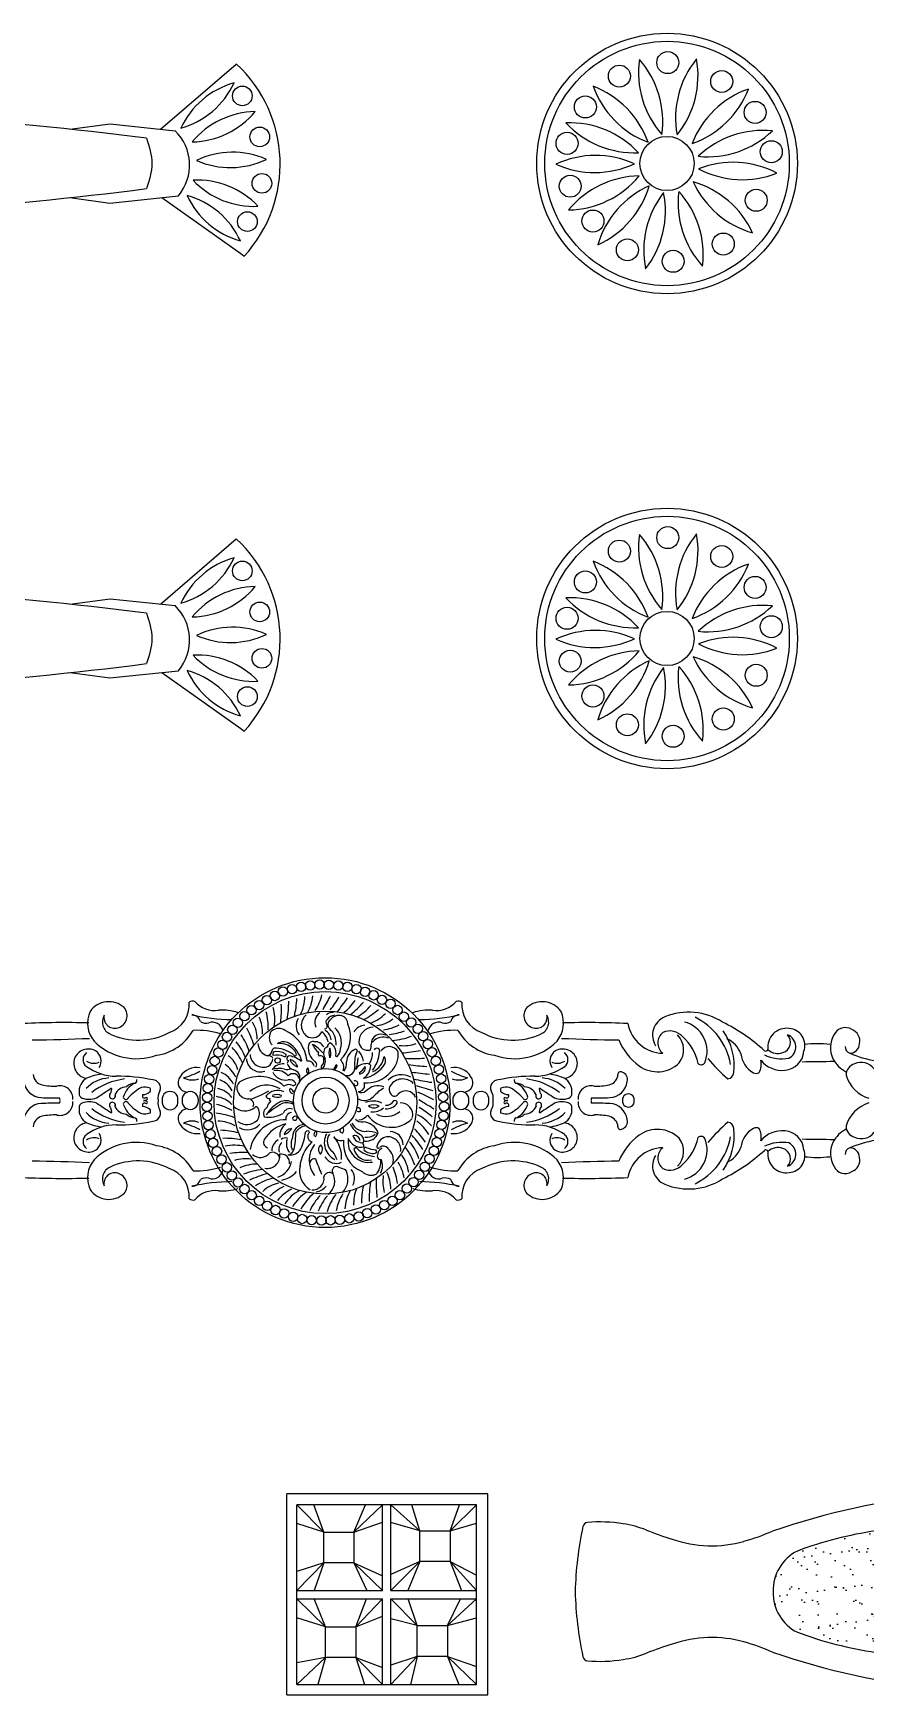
# Model space of a CAD drawing. Header units: millimetres. Extents: x -159347 to -158123, y -76894 to -75818.
# Drawn here: x -159194.5 to -159082.4, y -76316.6 to -76092.8 of the extents above; entities that cross this region are included whole.
import ezdxf

# ---------------------------------------------------------------- set-up
doc = ezdxf.new("R2010")
doc.units = ezdxf.units.MM
doc.header["$LTSCALE"] = 2
doc.header["$MEASUREMENT"] = 0
doc.layers.get('0').update_dxf_attribs({"linetype": 'CONTINUOUS'})

# ---------------------------------------------------------------- blocks, each defined once
blk = doc.blocks.new('LH-46')
for p, q in [((-4.92, 61.87), (-13.68, 72.07)), ((4.26, 62.08), (11.78, 72.7)), ((11.78, 72.7), (12.16, 73.11)), ((-5.63, 55.12), (-4.72, 63.85)), ((5, 55.09), (4.03, 64.3)), ((-4.91, 49.73), (-5.63, 55.12)), ((4.28, 49.73), (5, 55.09))]:
    blk.add_line(p, q)
for centre in [(-3.88, 75.22), (2.36, 75.51), (-9.39, 72.88), (7.5, 73.56)]:
    blk.add_circle(centre, 1.32)
for centre, radius, start, end in [((-0.24, 59.67), 18.29, 47.3026, 137.3026), ((9.4, 71.58), 11.22, 156.1663, 205.599), ((-10.98, 71.27), 11.22, 336.1609, 25.6044), ((-14.43, 65.96), 11.22, 1.0105, 50.454), ((3.93, 74.81), 11.22, 181.0159, 230.4486), ((13.14, 66.83), 11.22, 133.4051, 182.8379), ((-5.77, 74.42), 11.22, 313.3998, 2.8432), ((-15.86, 61.59), 11.22, 15.6497, 65.0824), ((-0.33, 74.79), 11.22, 195.6443, 245.0878), ((-0.72, 75.64), 11.22, 294.9122, 344.3557), ((14.8, 62.44), 11.22, 114.9176, 164.3503), ((-0.1, 59.32), 6.47, 50.3226, 135.5787), ((457.07, 0.63), 464.58, 172.658, 187.342), ((-457.7, 0.63), 464.58, 352.658, 7.342)]:
    blk.add_arc(centre, radius, start, end)
blk.add_spline([(-3.7, 60), (-0.31, 60.74), (3.07, 60)], degree=3)
blk = doc.blocks.new('LH-43')
for centre, radius in [((0.07, 0.09), 17.5), ((0.07, 0.09), 16.42), ((-2.98, 13.1), 1.48), ((2.78, 13.51), 1.48), ((-7.66, 10.05), 1.48), ((7.67, 11.06), 1.48), ((-11.53, 5.41), 1.48), ((11.81, 6.49), 1.48), ((0.07, 0.09), 3.64), ((-13.07, -0.73), 1.48), ((13.63, -0.01), 1.48), ((-10.75, -7.46), 1.48), ((11.09, -7.26), 1.48), ((-4.87, -11.88), 1.48), ((6.94, -11.74), 1.48), ((1.65, -13.91), 1.48)]:
    blk.add_circle(centre, radius)
for centre, start, end in [((11.44, 9.82), 155.6683, 205.1011), ((-11.43, 9.67), 335.663, 25.1064), ((14.1, 4.44), 132.8981, 182.3416), ((-7.05, 13.15), 312.9035, 2.3362), ((-14.18, 3.61), 1.0105, 50.454), ((6.42, 13.54), 181.0159, 230.4486), ((-14.4, -2.69), 24.2166, 73.66), ((0.62, 14.56), 204.2219, 253.6547), ((-1.32, 14.5), 289.6974, 339.1302), ((14.69, -1.84), 109.6921, 159.1355), ((-11.59, -9.37), 52.0548, 101.4982), ((-6.36, 12.9), 232.0601, 281.4929), ((12.27, -8.67), 81.8539, 131.2973), ((5.74, 13.26), 261.8592, 311.292), ((-5.23, -13.98), 82.9389, 132.3823), ((-12.17, 7.82), 262.9442, 312.377), ((6.19, -13.64), 50.9698, 100.4132), ((11.84, 8.52), 230.9751, 280.4079), ((2.84, -14.87), 114.5874, 164.0309), ((-14.51, 0.05), 294.5928, 344.0255), ((10.48, -10.05), 152.0762, 201.5089), ((-12.36, -8.77), 332.0708, 21.5143), ((13.56, -5.37), 174.217, 223.6604), ((-8.07, -12.8), 354.2223, 43.6551), ((14.63, 0.9), 199.3266, 248.7593), ((-1.81, -15), 19.3212, 68.7647)]:
    blk.add_arc(centre, 12.59, start, end)
blk = doc.blocks.new('ls123456')
at = {"color": 0, "lineweight": -3}
for centre, radius in [((325239.3, 85309.81), 16.83), ((325232.52, 85324.18), 0.632), ((325233.62, 85324.77), 0.632), ((325234.86, 85325.11), 0.632), ((325236.07, 85325.42), 0.632), ((325237.29, 85325.61), 0.632), ((325238.55, 85325.72), 0.632), ((325239.78, 85325.69), 0.632), ((325241.08, 85325.59), 0.632), ((325242.31, 85325.41), 0.632), ((325243.51, 85325.1), 0.632), ((325244.68, 85324.73), 0.632), ((325245.83, 85324.27), 0.632), ((325239.3, 85309.81), 14.96), ((325229.37, 85322.25), 0.632), ((325230.42, 85322.95), 0.632), ((325231.46, 85323.61), 0.632), ((325246.96, 85323.65), 0.632), ((325248.11, 85323.14), 0.632), ((325249.06, 85322.29), 0.632), ((325227.55, 85320.58), 0.632), ((325239.3, 85309.81), 12.33), ((325228.43, 85321.45), 0.632), ((325249.91, 85321.39), 0.632), ((325250.9, 85320.62), 0.632), ((325251.77, 85319.76), 0.632), ((325225.47, 85317.6), 0.632), ((325226.09, 85318.67), 0.632), ((325226.81, 85319.63), 0.632), ((325252.49, 85318.75), 0.632), ((325253.12, 85317.69), 0.632), ((325224.43, 85315.42), 0.632), ((325224.94, 85316.56), 0.632), ((325232.91, 85315.49), 0.359), ((325253.69, 85316.59), 0.632), ((325254.19, 85315.44), 0.632), ((325223.7, 85312.98), 0.632), ((325224.08, 85314.2), 0.632), ((325239.36, 85310.09), 4.31), ((325254.62, 85314.29), 0.632), ((325254.91, 85313.04), 0.632), ((325223.5, 85311.75), 0.632), ((325239.36, 85310.09), 3.17), ((325239.36, 85310.09), 1.7), ((325255.16, 85311.82), 0.632), ((325223.37, 85309.26), 0.632), ((325223.42, 85310.51), 0.632), ((325255.2, 85310.57), 0.632), ((325255.31, 85309.29), 0.632), ((325223.47, 85308.01), 0.632), ((325223.59, 85306.79), 0.632), ((325254.99, 85306.8), 0.632), ((325255.25, 85308.05), 0.632), ((325223.88, 85305.54), 0.632), ((325224.22, 85304.38), 0.632), ((325254.33, 85304.5), 0.632), ((325254.72, 85305.63), 0.632), ((325224.74, 85303.25), 0.632), ((325225.35, 85302.15), 0.632), ((325253.34, 85302.24), 0.632), ((325253.94, 85303.33), 0.632), ((325226.07, 85301.09), 0.632), ((325226.74, 85300), 0.632), ((325251.98, 85300.08), 0.632), ((325252.71, 85301.17), 0.632), ((325227.57, 85299.06), 0.632), ((325228.46, 85298.17), 0.632), ((325229.41, 85297.33), 0.632), ((325249.38, 85297.33), 0.632), ((325250.31, 85298.23), 0.632), ((325251.21, 85299.11), 0.632), ((325230.43, 85296.58), 0.632), ((325231.5, 85295.9), 0.632), ((325232.64, 85295.34), 0.632), ((325246.14, 85295.42), 0.632), ((325247.27, 85295.99), 0.632), ((325248.37, 85296.57), 0.632), ((325233.77, 85294.88), 0.632), ((325234.99, 85294.43), 0.632), ((325236.21, 85294.13), 0.632), ((325237.49, 85293.96), 0.632), ((325238.8, 85293.91), 0.632), ((325240.04, 85293.95), 0.632), ((325241.28, 85294.02), 0.632), ((325242.56, 85294.22), 0.632), ((325243.82, 85294.48), 0.632), ((325244.97, 85294.91), 0.632)]:
    blk.add_circle(centre, radius, dxfattribs=at)
for centre, radius, start, end in [((325210.18, 85320.32), 3.09, 48.0329, 145.1606), ((325210.95, 85321.52), 1.69, 284.3987, 40.0532), ((325217.07, 85322.98), 3.93, 288.2514, 5.4221), ((325221.48, 85322.56), 0.935, 72.6031, 121.9421), ((325224.48, 85325.83), 3.61, 221.2358, 277.4083), ((325227.38, 85321.01), 5.16, 349.4132, 18.1014), ((325220.53, 85322.22), 12.89, 352.7788, 3.755), ((325218.01, 85323.65), 16.4, 350.837, 359.3759), ((325222.51, 85324.38), 12.99, 346.885, 357.5484), ((325230.47, 85324.29), 6.11, 334.876, 358.1353), ((325232.4, 85324.57), 5.24, 329.5838, 355.7724), ((325232.75, 85325.73), 6.28, 326.149, 347.2537), ((325197.57, 85346.33), 47.88, 329.9601, 332.4427), ((325233.35, 85328.06), 8.77, 319.1732, 333.0201), ((325299.7, 85281.14), 71.6, 143.3081, 145.17), ((325235.1, 85329.54), 10.18, 311.206, 324.2136), ((325236.53, 85329.8), 10.21, 307.1746, 320.8842), ((325240.49, 85327.02), 6.45, 298.8971, 320.072), ((325254.23, 85325.83), 3.61, 262.5917, 318.7642), ((325257.23, 85322.56), 0.935, 58.0579, 107.3969), ((325261.64, 85322.98), 3.93, 174.5779, 251.7486), ((325267.76, 85321.52), 1.69, 139.9468, 255.6013), ((325268.53, 85320.32), 3.09, 34.8394, 131.9671), ((325204.22, 85193.15), 127.44, 88.5414, 92.4978), ((325211.18, 85320.53), 3.86, 156.3255, 219.1185), ((325211.05, 85320.67), 1.75, 148.2154, 246.4346), ((325210.96, 85321.27), 1.44, 166.9169, 286.5992), ((325227.27, 85348.95), 27.95, 257.7557, 268.8788), ((325221.38, 85320.48), 1.15, 12.9961, 91.6605), ((325223.27, 85321.96), 1.44, 237.8644, 285.1508), ((325224.1, 85319.15), 1.49, 14.5249, 107.929), ((325225.47, 85315.51), 6.76, 71.5593, 94.4698), ((325225.78, 85318.4), 4.37, 359.7436, 30.7268), ((325226.06, 85319.29), 4.81, 356.9122, 24.7562), ((325224.83, 85320.06), 6.82, 356.2137, 17.0622), ((325237.32, 85320.13), 1.93, 148.7235, 217.5722), ((325237.88, 85320.23), 1.79, 128.8832, 242.1359), ((325239.48, 85320.6), 1.58, 125.2745, 203.2853), ((325239.2, 85320.14), 0.393, 273.3231, 37.8316), ((325239.83, 85320.65), 0.425, 127.1777, 219.6476), ((325240.35, 85320.63), 1.34, 86.2703, 130.4047), ((325240.67, 85320.27), 1.31, 93.4688, 146.553), ((325240.47, 85320.34), 0.793, 126.8919, 226.3037), ((325241.2, 85320.03), 1.53, 76.9029, 142.0416), ((325238.42, 85318.7), 4.3, 313.0913, 22.9582), ((325241.19, 85320.4), 1.18, 358.981, 72.4764), ((325239.12, 85330.79), 11.19, 298.8522, 311.2039), ((325243.29, 85325.97), 5.86, 291.3811, 315.19), ((325245.88, 85324.23), 4.04, 275.6489, 308.773), ((325253.24, 85315.51), 6.76, 85.5302, 108.4407), ((325251.44, 85348.95), 27.95, 271.1212, 282.2443), ((325254.61, 85319.15), 1.49, 72.071, 165.4751), ((325255.45, 85321.96), 1.44, 254.8492, 302.1356), ((325257.33, 85320.48), 1.15, 88.3395, 167.0039), ((325267.75, 85321.27), 1.44, 253.4008, 13.0831), ((325267.66, 85320.67), 1.75, 293.5654, 31.7846), ((325267.53, 85320.53), 3.86, 320.8815, 23.6745), ((325274.49, 85193.15), 127.44, 87.5022, 91.4586), ((325284.89, 85321.39), 4.93, 190.7535, 268.5275), ((325286.01, 85318.91), 2.63, 111.9734, 212.8221), ((325288.26, 85313.72), 8.29, 56.6101, 112.9447), ((325286.68, 85316.75), 4.05, 337.2792, 75.6828), ((325285.29, 85313.47), 8.72, 9.9048, 64.056), ((325282.99, 85300.2), 22.68, 47.0586, 64.3227), ((325196.24, 85582.49), 264.26, 270.7872, 272.4564), ((325213.91, 85323.85), 8.12, 225.2154, 289.3006), ((325214.13, 85327.34), 9.11, 245.4702, 297.27), ((325215.68, 85322.84), 6.71, 277.7547, 330.5707), ((325222, 85308.82), 10.74, 72.4886, 92.5175), ((325218.66, 85313.07), 11.05, 19.3781, 32.1547), ((325217.62, 85313.73), 12.7, 17.653, 28.841), ((325233.2, 85318.56), 1.43, 138.7107, 222.9745), ((325233.05, 85318.27), 1.54, 55.2957, 126.8921), ((325231.97, 85315.02), 4.91, 4.2574, 66.5466), ((325237.57, 85320.02), 1.47, 249.3001, 332.8448), ((325237.55, 85317.62), 2.18, 10.1615, 52.4183), ((325238.38, 85318.09), 1.74, 6.6921, 58.2219), ((325238, 85317.76), 2.78, 355.3174, 46.2934), ((325238.69, 85317.84), 2.81, 343.1323, 47.2249), ((325244.88, 85318.24), 2.03, 96.5865, 147.174), ((325245.83, 85317.97), 1.99, 91.1343, 180.1276), ((325246.83, 85317.71), 1.33, 61.5165, 182.1531), ((325247.1, 85316.9), 1.75, 64.4132, 143.411), ((325245.99, 85326.65), 7.15, 279.4375, 297.2592), ((325247.07, 85327.19), 8.24, 275.9099, 290.8943), ((325246.91, 85330.28), 12.2, 276.8827, 289.1715), ((325256.71, 85308.82), 10.74, 87.4825, 107.5114), ((325263.03, 85322.84), 6.71, 209.4293, 262.2453), ((325264.58, 85327.34), 9.11, 242.73, 294.5298), ((325264.81, 85323.85), 8.12, 250.6994, 314.7846), ((325282.47, 85582.49), 264.26, 267.5436, 269.2128), ((325286.77, 85321.67), 8.63, 203.2729, 233.0717), ((325285.89, 85317.85), 1.79, 127.8261, 230.7761), ((325285.73, 85317.25), 2.22, 39.4835, 114.9535), ((325284.72, 85316.93), 2.86, 322.0034, 44.2698), ((325283.12, 85313.73), 6.56, 11.9453, 48.7556), ((325286.35, 85314.79), 8.03, 353.3937, 35.6284), ((325291.97, 85315.22), 3.5, 19.5864, 65.9208), ((325301.43, 85317.3), 2.53, 81.9969, 187.6824), ((325300.48, 85317.94), 1.47, 288.5879, 43.1638), ((325300.96, 85317.33), 1.72, 296.5363, 69.9388), ((325301.58, 85317.5), 2.32, 340.4792, 84.8969), ((325310.85, 85317.2), 3.5, 149.608, 204.7717), ((325309.33, 85318.25), 1.67, 58.2851, 154.5349), ((325309.66, 85318.13), 1.63, 346.9216, 70.159), ((325207.44, 85315), 2.03, 61.9326, 157.4288), ((325207.88, 85315.61), 1.17, 127.1091, 231.9029), ((325207.55, 85315.43), 1.6, 326.6956, 58.2935), ((325224.1, 85313.26), 3.6, 15.684, 52.9559), ((325221.11, 85311.86), 7.82, 25.07, 43.2684), ((325222.15, 85313.59), 6.81, 19.6723, 40.5523), ((325231.01, 85316.4), 1.82, 182.7977, 291.3046), ((325232.02, 85317.82), 1.76, 181.0754, 253.2006), ((325231.42, 85316.84), 0.715, 277.5591, 352.901), ((325231.64, 85315.33), 0.812, 39.0986, 99.0838), ((325232.6, 85316.68), 0.481, 73.4446, 170.5234), ((325232.54, 85316.37), 0.306, 110.2547, 219.3499), ((325232.81, 85313.94), 2.29, 64.0848, 102.9594), ((325232.8, 85314.5), 2.19, 58.579, 99.8217), ((325232.47, 85312.97), 4.18, 50.0749, 86.2966), ((325233.74, 85316.58), 1.43, 61.9108, 125.5003), ((325233.23, 85315.31), 2.46, 27.5837, 97.554), ((325233.87, 85316.19), 0.194, 254.1743, 66.3518), ((325234.55, 85315.68), 0.419, 91.0344, 180.7976), ((325231.76, 85314.07), 4.61, 17.4019, 54.9333), ((325233.87, 85312.69), 3.48, 50.1898, 78.7619), ((325235.27, 85316.32), 0.189, 228.6569, 42.7862), ((325239.31, 85317.17), 2.28, 171.5455, 233.8478), ((325237.65, 85317.45), 0.595, 67.4922, 175.1278), ((325241.92, 85320.25), 5.07, 210.256, 225.9777), ((325233.69, 85311.73), 7.14, 42.0541, 56.145), ((325237.99, 85316.77), 1.24, 25.6592, 95.1617), ((325238.79, 85316.43), 0.437, 155.4342, 231.9692), ((325238.69, 85315.66), 0.456, 345.5345, 111.2423), ((325240.69, 85316.45), 1.59, 157.7889, 208.3988), ((325239.79, 85316.59), 0.733, 103.6674, 141.2429), ((325240.17, 85317.34), 0.561, 108.5572, 183.8232), ((325241.86, 85316.49), 2.05, 161.0243, 197.7307), ((325238.51, 85316.46), 1.57, 338.79, 26.2851), ((325238.99, 85316.37), 1.81, 13.598, 56.2486), ((325238.58, 85316.46), 2.19, 349.4542, 8.8355), ((325240.83, 85316.1), 0.101, 203.8488, 316.9271), ((325239.56, 85317.28), 1.84, 316.9842, 351.9187), ((325243.94, 85315.32), 1.75, 110.7312, 179.9877), ((325247.44, 85315.1), 4.18, 156.1258, 185.6011), ((325243.44, 85316.82), 0.184, 350.0329, 130.9933), ((325242.1, 85315.1), 2.38, 6.8461, 43.4621), ((325245.04, 85318.06), 1.2, 184.6018, 284.9231), ((325242.33, 85316.69), 3.37, 331.1345, 357.6108), ((325244.43, 85317.47), 1.09, 327.8114, 10.1223), ((325241.55, 85317.18), 5.12, 324.1744, 354), ((325244.68, 85316.35), 2.58, 294.3021, 352.5611), ((325246.25, 85316.73), 0.405, 335.7329, 150.0035), ((325247.94, 85315.99), 1.37, 30.2061, 144.8188), ((325246.57, 85315.44), 0.889, 335.6852, 40.8575), ((325245.94, 85316.28), 3.21, 311.9831, 7.0544), ((325249.93, 85322.12), 4.64, 262.1069, 290.7401), ((325247.05, 85346.56), 30.16, 274.9419, 279.7432), ((325271.16, 85315.43), 1.6, 121.7065, 213.3044), ((325271.27, 85315), 2.03, 22.5712, 118.0674), ((325270.83, 85315.61), 1.17, 308.0971, 52.8909), ((325298.64, 85316.79), 3.39, 186.7335, 240.3909), ((325298.62, 85317.09), 0.33, 238.1897, 338.1439), ((325300.81, 85321.26), 5.54, 244.7429, 279.6113), ((325300.28, 85318.46), 2.03, 227.7594, 289.1912), ((325300.99, 85316.97), 2.79, 274.775, 354.9339), ((325305.55, 85302.69), 15.06, 83.4768, 96.5232), ((325310.19, 85317.3), 0.864, 174.7722, 252.8684), ((325309.94, 85317.78), 1.31, 269.8384, 359.2063), ((325316.05, 85330.73), 15.51, 246.7996, 260.0951), ((325201.51, 85313.7), 1.53, 183.0743, 256.9373), ((325207.49, 85315.11), 2.04, 160.8097, 258.2722), ((325208.15, 85316.89), 1.78, 235.9237, 294.5557), ((325211.2, 85320.2), 6.83, 233.7364, 269.6813), ((325210.41, 85305.57), 8.18, 98.4131, 113.0188), ((325222.08, 85311.81), 2.74, 81.3588, 146.8989), ((325218.64, 85320.39), 7.38, 282.3844, 301.0493), ((325223.81, 85310.6), 3.6, 28.3508, 65.2739), ((325222.97, 85311.1), 4.81, 26.6935, 53.1313), ((325230.6, 85315.85), 1.9, 184.5771, 287.7277), ((325230.87, 85315.87), 1.4, 304.4289, 354.161), ((325233.67, 85313.2), 1.84, 85.8221, 143.9697), ((325233.04, 85311.37), 3.04, 75.2673, 106.353), ((325234, 85314.8), 1.96, 206.7374, 278.8786), ((325232.82, 85312.27), 1.88, 37.2201, 102.4669), ((325234.14, 85315.3), 1.04, 251.8296, 301.7666), ((325234.45, 85315.78), 0.333, 197.4464, 262.7383), ((325234.8, 85314.96), 0.625, 128.3739, 166.5755), ((325235.46, 85315.5), 1.34, 197.1857, 251.3746), ((325234.99, 85312.8), 0.911, 6.678, 138.2389), ((325234.25, 85314.24), 1.41, 15.9949, 76.1761), ((325236.1, 85316.16), 1.61, 199.8836, 252.2875), ((325234.77, 85313.11), 1.15, 338.8374, 76.4463), ((325237.37, 85314.1), 0.58, 134.6407, 227.7008), ((325237.04, 85314.61), 0.793, 8.8213, 101.8658), ((325236.41, 85314.08), 0.699, 324.1177, 38.2238), ((325237.61, 85314.91), 0.56, 327.6607, 49.3281), ((325239.14, 85314.51), 0.396, 146.3572, 202.1861), ((325238.19, 85315.44), 0.942, 311.1214, 6.1842), ((325237.82, 85315.38), 1.51, 318.5903, 12.1541), ((325240.15, 85314.86), 0.578, 305.2329, 356.1758), ((325240.03, 85314.99), 0.917, 304.6553, 348.8849), ((325240.82, 85314.78), 0.108, 17.9199, 158.3871), ((325240.53, 85314.59), 1.28, 338.6091, 49.8217), ((325240.15, 85315.22), 2.05, 325.1182, 2.7687), ((325242.26, 85314.49), 1.04, 257.0274, 11.0796), ((325239.28, 85315.97), 4.47, 337.988, 358.1969), ((325244.65, 85313.67), 1.37, 83.687, 153.2035), ((325243.14, 85315.28), 1.63, 297.1791, 337.5628), ((325243.93, 85314.49), 0.794, 266.7136, 15.141), ((325243.79, 85317.24), 4.19, 279.52, 328.87), ((325243.29, 85314.89), 2.15, 303.7205, 358.1362), ((325244.95, 85316.62), 4.15, 264.0626, 319.0642), ((325244.96, 85314.45), 0.611, 37.8059, 105.4863), ((325251.31, 85334.65), 18.9, 266.2917, 274.1706), ((325254.3, 85339.7), 25.05, 261.321, 267.0569), ((325258.58, 85366.56), 53.18, 261.7246, 264.3662), ((325256.63, 85311.81), 2.74, 33.1011, 98.6412), ((325260.07, 85320.39), 7.38, 238.9507, 257.6156), ((325267.52, 85320.2), 6.83, 270.3187, 306.2636), ((325268.3, 85305.57), 8.18, 66.9812, 81.5869), ((325270.56, 85316.89), 1.78, 245.4443, 304.0763), ((325271.22, 85315.11), 2.04, 281.7278, 19.1903), ((325277.2, 85313.7), 1.53, 283.0627, 356.9257), ((325279.08, 85313.62), 0.361, 57.1723, 182.6151), ((325278.97, 85312.92), 1.04, 344.7923, 72.9336), ((325284.04, 85318.18), 4.21, 234.2534, 314.2748), ((325289.93, 85315.48), 0.563, 225.3343, 328.5847), ((325310.04, 85331.84), 25.06, 219.9167, 228.7241), ((325293.42, 85313.92), 0.909, 275.7604, 356.8841), ((325297.34, 85314.54), 0.79, 241.6294, 302.382), ((325295.47, 85314.99), 2.55, 333.9751, 11.835), ((325300.83, 85317.87), 3.71, 219.4512, 276.0697), ((325295.49, 86033.75), 718.47, 270.63983, 270.98694), ((325311.46, 85317.71), 4.27, 207.5497, 242.6544), ((325310.95, 85313.57), 1.5, 104.2858, 182.1917), ((325311.51, 85313.1), 2.13, 36.4594, 115.7797), ((325201.17, 85312.94), 2.45, 186.8713, 267.4163), ((325202.94, 85320.82), 8.79, 258.3508, 271.5989), ((325203.61, 85310.36), 1.73, 355.0284, 104.2019), ((325208.2, 85311.32), 2.03, 118.9932, 186.7274), ((325210.49, 85308.45), 4.69, 93.5354, 136.1434), ((325213.42, 85304.03), 9.04, 97.1679, 127.8943), ((324879.64, 85807.54), 596.04, 303.48851, 303.70814), ((325209.23, 85311.76), 1.37, 321.113, 354.0263), ((325210.49, 85311.62), 0.111, 356.4017, 126.4552), ((325212.65, 85310.11), 1.82, 92.6696, 155.1061), ((325211.53, 85292.39), 20.98, 77.4157, 91.0109), ((325214.98, 85309.77), 2.96, 116.7516, 164.4082), ((325213.64, 85310.94), 1.47, 86.0872, 137.4845), ((325217.62, 85306.13), 6.48, 118.0766, 138.0167), ((325213.5, 85312.8), 0.463, 302.5613, 16.721), ((325215.03, 85309.85), 2.05, 69.8602, 102.8403), ((325215.32, 85311.54), 0.474, 331.2392, 28.7612), ((325216.08, 85311.8), 1.06, 337.9924, 88.8609), ((325218.53, 85310.43), 1.76, 146.392, 191.1817), ((325220.81, 85312.51), 1.3, 142.4795, 265.6509), ((325221.4, 85315.23), 2.37, 239.9762, 292.3452), ((325224.15, 85308.55), 3.24, 37.4286, 77.5701), ((325224.33, 85310.34), 2.65, 23.367, 72.2631), ((325228.42, 85311.79), 1.01, 103.6703, 190.4909), ((325229.02, 85311.92), 1.62, 190.8921, 270.1146), ((325230.42, 85308.4), 4.93, 47.3162, 118.3234), ((325231.44, 85308.79), 3.38, 57.727, 132.1548), ((325224.78, 85322.96), 13.48, 289.3443, 301.0191), ((325232.93, 85309.38), 2.07, 66.3048, 140.4315), ((325234.45, 85311.04), 1.2, 65.4751, 125.114), ((325234.55, 85312), 0.894, 27.601, 105.9058), ((325235.08, 85311.6), 0.599, 172.0773, 254.8294), ((325233.91, 85310.51), 1.4, 31.0364, 59.7584), ((325235.05, 85312.44), 0.317, 252.3941, 346.4453), ((325243.44, 85312.4), 0.292, 179.4713, 328.6619), ((325243.34, 85312.37), 0.374, 340.8539, 116.7187), ((325243.8, 85312.12), 0.825, 265.6833, 26.5247), ((325244.23, 85312), 0.826, 237.9071, 311.5995), ((325246.44, 85309.75), 2.32, 70.2303, 135.5653), ((325250.17, 85306.71), 5.86, 120.7316, 137.8955), ((325249.59, 85310.91), 2.65, 61.8173, 133.0133), ((325248.89, 85311.57), 0.97, 145.9411, 247.8972), ((325249.74, 85311.01), 1.99, 44.3193, 146.1477), ((325250.15, 85309.94), 1.45, 22.2908, 135.0474), ((325256.31, 85333.04), 20.66, 255.6821, 262.7063), ((325242.45, 85276.92), 36.29, 71.7252, 75.7006), ((325257.31, 85315.23), 2.37, 247.6548, 300.0238), ((325257.9, 85312.51), 1.3, 274.3491, 37.5205), ((325262.63, 85311.8), 1.06, 91.1391, 202.0076), ((325260.18, 85310.43), 1.76, 348.8183, 33.608), ((325267.18, 85292.39), 20.98, 88.9891, 102.5843), ((325263.39, 85311.54), 0.474, 151.2388, 208.7608), ((325263.68, 85309.85), 2.05, 77.1597, 110.1398), ((325261.09, 85306.13), 6.48, 41.9833, 61.9234), ((325265.22, 85312.8), 0.463, 163.279, 237.4387), ((325265.07, 85310.94), 1.47, 42.5155, 93.9128), ((325263.74, 85309.77), 2.96, 15.5918, 63.2484), ((325266.06, 85310.11), 1.82, 24.8939, 87.3304), ((325265.29, 85304.03), 9.04, 52.1057, 82.8321), ((325268.23, 85311.62), 0.111, 53.5448, 183.5983), ((325269.48, 85311.76), 1.37, 185.9737, 218.887), ((325599.07, 85807.54), 596.04, 236.29186, 236.51149), ((325268.23, 85308.45), 4.69, 43.8566, 86.4646), ((325270.51, 85311.32), 2.03, 353.2726, 61.0068), ((325275.1, 85310.36), 1.73, 75.7981, 184.9716), ((325275.77, 85320.82), 8.79, 268.4011, 281.6492), ((325277.54, 85312.94), 2.45, 272.5837, 353.1287), ((325313.88, 85314.81), 4.61, 196.2908, 252.9615), ((325201.17, 85307.24), 2.45, 92.5837, 173.1287), ((325203.63, 85408.86), 98.41, 268.5034, 269.9382), ((325203.63, 85211.32), 98.41, 90.0618, 91.4966), ((325203.61, 85309.82), 1.73, 255.7981, 4.9716), ((325203.21, 85310.2), 0.405, 350.3742, 39.5803), ((325203.21, 85309.98), 0.405, 320.4197, 9.6258), ((325206.85, 85311.03), 0.668, 175.861, 245.9982), ((325206.85, 85309.15), 0.668, 114.0018, 184.139), ((325207.52, 85313.02), 2.76, 250.1239, 291.2568), ((325207.52, 85307.16), 2.76, 68.7432, 109.8761), ((324879.64, 84812.64), 596.04, 56.29186, 56.51149), ((325210.66, 85310.72), 0.397, 153.3386, 307.8766), ((325210.66, 85309.47), 0.397, 52.1234, 206.6614), ((325209.23, 85308.43), 1.37, 5.9737, 38.887), ((325210.75, 85310.68), 0.315, 298.7772, 39.0219), ((325210.75, 85309.5), 0.315, 320.9781, 61.2228), ((325212.65, 85310.07), 1.82, 204.8939, 267.3304), ((325212.48, 85310.6), 0.356, 185.9195, 337.9902), ((325212.48, 85309.59), 0.356, 22.0098, 174.0805), ((325214.98, 85310.42), 2.96, 195.5918, 243.2484), ((325217.62, 85314.05), 6.48, 221.9833, 241.9234), ((325214.99, 85310.74), 0.303, 150.6929, 301.0658), ((325214.99, 85309.45), 0.303, 58.9342, 209.3071), ((325214.61, 85312.56), 1.68, 274.0003, 312.1961), ((325214.61, 85307.62), 1.68, 47.8039, 85.9997), ((325214.9, 85310.7), 0.615, 262.9695, 312.8662), ((325214.9, 85310.7), 0.615, 262.9695, 312.8662), ((325214.9, 85309.48), 0.615, 47.1338, 97.0305), ((325214.9, 85309.48), 0.615, 47.1338, 97.0305), ((325215.22, 85310.35), 0.145, 316.889, 119.5234), ((325215.22, 85309.83), 0.145, 240.4766, 43.111), ((325218.53, 85309.75), 1.76, 168.8183, 213.608), ((325218.42, 85310.25), 1.08, 351.3758, 188.6242), ((325218.42, 85309.93), 1.08, 171.3758, 8.6242), ((325221.14, 85310.21), 1.1, 354.0914, 185.9086), ((325221.14, 85309.98), 1.1, 174.0914, 5.9086), ((325224.09, 85306.93), 3.74, 44.5872, 81.2196), ((325222.58, 85301.23), 8.6, 60.8886, 76.0138), ((325228.51, 85310.83), 2.14, 224.2605, 308.1329), ((325228.95, 85309.56), 0.743, 334.9354, 84.6862), ((325230.03, 85308.98), 0.26, 16.5856, 140.8669), ((325232.07, 85308.3), 1.07, 122.4523, 203.7449), ((325231.79, 85310.84), 0.481, 197.5373, 281.235), ((325238.13, 85300.82), 9.99, 117.6248, 132.7684), ((325235.2, 85305.99), 4.38, 118.6342, 149.3075), ((325232.29, 85309.16), 0.794, 114.8311, 176.8696), ((325232.08, 85310.19), 0.259, 136.6737, 249.332), ((325232.84, 85312.04), 1.51, 243.8577, 293.2164), ((325232.78, 85309.5), 1.41, 61.5209, 115.2084), ((325234, 85308.27), 1.8, 53.8312, 119.9658), ((325234.14, 85307.83), 1.95, 60.9817, 109.1241), ((325243.72, 85308.76), 0.368, 331.9077, 118.6332), ((325244.59, 85311.79), 1.69, 236.6104, 316.9845), ((325245.76, 85307.49), 2.54, 62.056, 114.2524), ((325245.83, 85307.58), 1.92, 67.0483, 111.043), ((325245.87, 85310.25), 1.14, 229.9575, 308.1337), ((325245.7, 85310.76), 2.2, 263.64, 312.1891), ((325247.59, 85310.69), 1.71, 263.6038, 325.6838), ((325247.53, 85310.57), 1.12, 264.8576, 333.5706), ((325248.57, 85311.36), 0.684, 266.2168, 324.7813), ((325248.68, 85309.78), 0.328, 350.7209, 117.5577), ((325249.51, 85308.17), 1.6, 347.3271, 93.4249), ((325245.53, 85295.8), 16.64, 59.6862, 67.9055), ((325230.61, 85272.74), 43.07, 57.2139, 60.3689), ((325247.03, 85300.41), 10.03, 48.1477, 60.5247), ((325257.57, 85310.21), 1.1, 354.0914, 185.9086), ((325257.57, 85309.98), 1.1, 174.0914, 5.9086), ((325260.29, 85310.25), 1.08, 351.3758, 188.6242), ((325260.29, 85309.93), 1.08, 171.3758, 8.6242), ((325260.18, 85309.75), 1.76, 326.392, 11.1817), ((325264.11, 85312.56), 1.68, 227.8039, 265.9997), ((325264.11, 85307.62), 1.68, 94.0003, 132.1961), ((325263.5, 85310.35), 0.145, 60.4766, 223.111), ((325263.5, 85309.83), 0.145, 136.889, 299.5234), ((325263.81, 85310.7), 0.615, 227.1338, 277.0305), ((325263.81, 85310.7), 0.615, 227.1338, 277.0305), ((325263.81, 85309.48), 0.615, 82.9695, 132.8662), ((325263.81, 85309.48), 0.615, 82.9695, 132.8662), ((325263.72, 85310.74), 0.303, 238.9342, 29.3071), ((325263.72, 85309.45), 0.303, 330.6929, 121.0658), ((325261.09, 85314.05), 6.48, 298.0766, 318.0167), ((325263.74, 85310.42), 2.96, 296.7516, 344.4082), ((325266.23, 85310.6), 0.356, 202.0098, 354.0805), ((325266.23, 85309.59), 0.356, 5.9195, 157.9902), ((325266.06, 85310.07), 1.82, 272.6696, 335.1061), ((325267.96, 85310.68), 0.315, 140.9781, 241.2228), ((325267.96, 85309.5), 0.315, 118.7772, 219.0219), ((325268.06, 85310.72), 0.397, 232.1234, 26.6614), ((325268.06, 85309.47), 0.397, 333.3386, 127.8766), ((325269.48, 85308.43), 1.37, 141.113, 174.0263), ((325599.07, 84812.64), 596.04, 123.48851, 123.70814), ((325271.2, 85313.02), 2.76, 248.7432, 289.8761), ((325271.2, 85307.16), 2.76, 70.1239, 111.2568), ((325271.86, 85311.03), 0.668, 294.0018, 4.139), ((325271.86, 85309.15), 0.668, 355.861, 65.9982), ((325275.1, 85309.82), 1.73, 175.0284, 284.2019), ((325275.5, 85310.2), 0.405, 140.4197, 189.6258), ((325275.5, 85309.98), 0.405, 170.3742, 219.5803), ((325275.08, 85408.86), 98.41, 270.0618, 271.4966), ((325275.08, 85211.32), 98.41, 88.5034, 89.9382), ((325277.54, 85307.24), 2.45, 6.8713, 87.4163), ((325280.14, 85310.19), 0.796, 353.1064, 186.8936), ((325280.14, 85310), 0.796, 173.1064, 6.8936), ((325313.88, 85305.37), 4.61, 107.0385, 163.7092), ((325201.51, 85306.48), 1.53, 103.0627, 176.9257), ((325202.94, 85299.36), 8.79, 88.4011, 101.6492), ((325207.49, 85305.07), 2.04, 101.7278, 199.1903), ((325208.2, 85308.86), 2.03, 173.2726, 241.0068), ((325210.49, 85311.73), 4.69, 223.8566, 266.4646), ((325210.41, 85314.62), 8.18, 246.9812, 261.5869), ((325213.42, 85316.15), 9.04, 232.1057, 262.8321), ((325210.49, 85308.56), 0.111, 233.5448, 3.5983), ((325211.53, 85327.79), 20.98, 268.9891, 282.5843), ((325213.64, 85309.24), 1.47, 222.5155, 273.9128), ((325213.5, 85307.39), 0.463, 343.279, 57.4387), ((325215.03, 85310.34), 2.05, 257.1597, 290.1398), ((325215.32, 85308.64), 0.474, 331.2388, 28.7608), ((325216.08, 85308.38), 1.06, 271.1391, 22.0076), ((325220.81, 85307.67), 1.3, 94.3491, 217.5205), ((325222.08, 85308.37), 2.74, 213.1011, 278.6412), ((325221.4, 85304.96), 2.37, 67.6548, 120.0238), ((325218.64, 85299.8), 7.38, 58.9507, 77.6156), ((325222.62, 85294.97), 13.58, 70.576, 81.6973), ((325224.77, 85302.28), 5.03, 60.9881, 88.942), ((325228.77, 85308.92), 2.05, 232.8107, 313.512), ((325228.85, 85308.38), 2.23, 239.7119, 318.2199), ((325234.01, 85302.63), 4.87, 88.8933, 169.9182), ((325228.99, 85308.32), 1.48, 323.2746, 29.6259), ((325231.68, 85311.66), 3.83, 261.1712, 300.4847), ((325235.11, 85302.38), 4.7, 103.3257, 148.4979), ((325235.26, 85305.28), 2.08, 126.3552, 182.9184), ((325234.57, 85308), 1, 68.8911, 159.4088), ((325234.84, 85307.63), 0.843, 94.2122, 189.5786), ((325235.33, 85307.52), 0.466, 67.9253, 163.2005), ((325235.21, 85307.76), 0.34, 198.3945, 20.2098), ((325245.1, 85307.91), 2.6, 202.0881, 246.507), ((325244.73, 85308), 2.06, 207.3023, 276.7177), ((325244.19, 85308.22), 1.02, 219.4455, 282.7701), ((325243.84, 85308.96), 0.369, 228.9588, 283.8131), ((325243.57, 85309.31), 1.86, 278.6453, 320.5009), ((325244.29, 85304.91), 2.32, 21.0016, 87.0099), ((325248.21, 85310.42), 3.94, 215.6713, 315.642), ((325247.49, 85310.91), 2.96, 244.3235, 309.5129), ((325248.21, 85302.68), 5.78, 29.423, 53.7017), ((325248.57, 85302.36), 6.64, 40.6655, 61.3398), ((325256.63, 85308.37), 2.74, 261.3588, 326.8989), ((325260.07, 85299.8), 7.38, 102.3844, 121.0493), ((325257.31, 85304.96), 2.37, 59.9762, 112.3452), ((325257.9, 85307.67), 1.3, 322.4795, 85.6509), ((325262.63, 85308.38), 1.06, 157.9924, 268.8609), ((325267.18, 85327.79), 20.98, 257.4157, 271.0109), ((325263.39, 85308.64), 0.474, 151.2392, 208.7612), ((325263.68, 85310.34), 2.05, 249.8602, 282.8403), ((325265.22, 85307.39), 0.463, 122.5613, 196.721), ((325265.07, 85309.24), 1.47, 266.0872, 317.4845), ((325265.29, 85316.15), 9.04, 277.1679, 307.8943), ((325268.23, 85308.56), 0.111, 176.4017, 306.4552), ((325268.23, 85311.73), 4.69, 273.5354, 316.1434), ((325268.3, 85314.62), 8.18, 278.4131, 293.0188), ((325270.51, 85308.86), 2.03, 298.9932, 6.7274), ((325271.22, 85305.07), 2.04, 340.8097, 78.2722), ((325275.77, 85299.36), 8.79, 78.3508, 91.5989), ((325277.2, 85306.48), 1.53, 3.0743, 76.9373), ((325278.97, 85307.26), 1.04, 287.0664, 15.2077), ((325310.04, 85288.34), 25.06, 131.2759, 140.0833), ((325293.42, 85306.27), 0.909, 3.1159, 84.2396), ((325207.88, 85304.57), 1.17, 128.0971, 232.8909), ((325211.2, 85299.99), 6.83, 90.3187, 126.2636), ((325208.15, 85303.3), 1.78, 65.4443, 124.0763), ((325207.55, 85304.76), 1.6, 301.7065, 33.3044), ((325224.83, 85294.88), 11.21, 75.369, 88.1186), ((325225.79, 85291.78), 13.22, 80.2398, 91.0648), ((325231.79, 85304.47), 0.777, 151.6553, 252.9289), ((325233.82, 85303.34), 1.69, 120.0325, 181.2127), ((325233.96, 85304.19), 0.865, 69.0763, 132.8687), ((325233.29, 85307.1), 1.68, 287.3258, 334.5732), ((325234.75, 85305.32), 0.967, 88.8235, 169.5375), ((325235.97, 85304.27), 1.89, 162.2394, 219.3452), ((325237.11, 85304.23), 2.39, 155.9716, 200.269), ((325236.56, 85305.23), 1.63, 91.4967, 180.7525), ((325220.8, 85306.4), 14.6, 348.2867, 358.1565), ((325237.2, 85304.41), 2.36, 102.9317, 140.0269), ((325229.53, 85306.64), 7.19, 334.7036, 353.5333), ((325236.94, 85305.73), 0.28, 13.9134, 157.9221), ((325237.7, 85305.24), 0.739, 132.0168, 255.4812), ((325238.26, 85305.51), 0.464, 120.8702, 205.7069), ((325237.71, 85305.66), 0.478, 300.2105, 42.7598), ((325241.73, 85304.43), 2.54, 152.6906, 243.4727), ((325241.27, 85304.61), 1.7, 145.1879, 236.2088), ((325241.42, 85305.89), 1.18, 215.4219, 288.3001), ((325237.42, 85302.45), 4.1, 355.763, 42.2064), ((325241.63, 85306.08), 0.341, 144.6717, 280.9319), ((325241.15, 85306.11), 0.652, 325.9453, 34.121), ((325245.79, 85304.25), 4.03, 172.628, 247.8545), ((325245.15, 85304.53), 2.77, 170.2752, 280.936), ((325244.08, 85305.57), 1.76, 198.7486, 284.8679), ((325243.26, 85304.66), 0.728, 3.7678, 108.2803), ((325244.37, 85305.8), 1.41, 198.471, 273.9899), ((325243.5, 85304.69), 1.01, 343.1073, 56.1705), ((325244.84, 85306.35), 1.73, 261.3935, 339.2427), ((325244.87, 85306.95), 1.8, 262.1971, 309.5736), ((325245.01, 85302.83), 3.12, 63.512, 92.8815), ((325247.82, 85303.64), 1.57, 97.1211, 170.092), ((325247.75, 85303.47), 1.73, 351.3134, 94.1805), ((325247.99, 85304.07), 1.84, 1.6936, 87.9431), ((325242.69, 85297.42), 11.51, 31.7905, 43.7932), ((325241.58, 85296.75), 13.64, 34.5577, 44.2867), ((325267.52, 85299.99), 6.83, 53.7364, 89.6813), ((325271.16, 85304.76), 1.6, 146.6956, 238.2935), ((325270.56, 85303.3), 1.78, 55.9237, 114.5557), ((325270.83, 85304.57), 1.17, 307.1091, 51.9029), ((325279.08, 85306.56), 0.361, 177.3849, 302.8277), ((325286.77, 85298.52), 8.63, 126.9283, 156.7271), ((325284.04, 85302), 4.21, 45.7252, 125.7466), ((325284.72, 85303.25), 2.86, 315.7302, 37.9966), ((325283.12, 85306.46), 6.56, 311.2444, 348.0547), ((325286.68, 85303.43), 4.05, 284.3172, 22.7208), ((325285.29, 85306.72), 8.72, 295.944, 350.0952), ((325289.93, 85304.7), 0.563, 31.4153, 134.6657), ((325286.35, 85305.39), 8.03, 324.3716, 6.6063), ((325298.64, 85303.39), 3.39, 119.6091, 173.2665), ((325297.34, 85305.64), 0.79, 57.618, 118.3706), ((325295.47, 85305.19), 2.55, 348.165, 26.0249), ((325300.83, 85302.31), 3.71, 83.9303, 140.5488), ((325300.99, 85303.22), 2.79, 5.0661, 85.225), ((325295.49, 84586.44), 718.47, 89.01306, 89.36017), ((325311.46, 85302.48), 4.27, 117.3456, 152.4503), ((325310.95, 85306.61), 1.5, 177.8083, 255.7142), ((325316.05, 85289.45), 15.51, 99.9049, 113.2004), ((325311.51, 85307.08), 2.13, 244.2203, 323.5406), ((325207.44, 85305.18), 2.03, 202.5712, 298.0674), ((325213.91, 85296.33), 8.12, 70.6994, 134.7846), ((325215.68, 85297.35), 6.71, 29.4293, 82.2453), ((325227.05, 85297.71), 6.36, 77.069, 101.0584), ((325228.54, 85286.49), 16.61, 88.5547, 97.1876), ((325230.57, 85304.05), 1.63, 229.7378, 322.0646), ((325231.52, 85302.61), 1.67, 257.655, 8.7636), ((325232.22, 85302.12), 0.994, 16.2131, 111.1829), ((325234.27, 85303.54), 1.21, 131.2672, 200.6394), ((325233.37, 85301.72), 1.16, 352.3946, 100.2422), ((325234.58, 85304.45), 1.7, 261.4451, 328.7582), ((325234.09, 85303.82), 1.08, 283.1165, 339.2103), ((325241.12, 85300.74), 5.23, 133.4876, 175.9843), ((325240.63, 85302.09), 3.46, 142.9446, 217.4771), ((325239.26, 85303.47), 0.853, 129.861, 227.9754), ((325238.08, 85303.53), 0.871, 311.1509, 43.1143), ((325240.81, 85303.36), 1.74, 208.5354, 294.3864), ((325237.91, 85301.2), 3.13, 16.6352, 39.5487), ((325243.41, 85303.5), 0.24, 31.7213, 170.8796), ((325245.1, 85304.03), 1.99, 194.2185, 282.54), ((325246.24, 85306.34), 3.78, 225.8316, 265.8804), ((325243.79, 85303.92), 0.744, 355.6546, 39.198), ((325244.78, 85303.53), 0.247, 79.7627, 212.2028), ((325245.68, 85304.66), 1.69, 228.7463, 281.5847), ((325246.45, 85307.57), 4.13, 246.7886, 265.6965), ((325246.02, 85303.24), 0.234, 269.0103, 59.6877), ((325246.45, 85303.86), 0.191, 164.0761, 345.8058), ((325247.54, 85302.6), 1.22, 116.3458, 189.6998), ((325247.11, 85303.08), 0.867, 40.0188, 122.4059), ((325246.45, 85302.07), 2.04, 344.2018, 49.9166), ((325245.02, 85299.53), 5.61, 8.987, 34.5386), ((325243.25, 85298.66), 8.56, 18.5968, 37.0915), ((325246.72, 85300.89), 5.36, 14.4788, 42.8682), ((325263.03, 85297.35), 6.71, 97.7547, 150.5707), ((325264.81, 85296.33), 8.12, 45.2154, 109.3006), ((325271.27, 85305.18), 2.03, 241.9326, 337.4288), ((325284.89, 85298.8), 4.93, 91.4725, 169.2465), ((325286.01, 85301.27), 2.63, 147.1779, 248.0266), ((325285.89, 85302.34), 1.79, 129.2239, 232.1739), ((325282.99, 85319.98), 22.68, 295.6773, 312.9414), ((325291.97, 85304.96), 3.5, 294.0792, 340.4136), ((325300.81, 85298.92), 5.54, 80.3887, 115.2571), ((325298.62, 85303.1), 0.33, 21.8561, 121.8103), ((325301.43, 85302.88), 2.53, 172.3176, 278.0031), ((325300.28, 85301.72), 2.03, 70.8088, 132.2406), ((325300.48, 85302.24), 1.47, 316.8362, 71.4121), ((325300.96, 85302.85), 1.72, 290.0612, 63.4637), ((325301.58, 85302.69), 2.32, 275.1031, 19.5208), ((325305.55, 85317.49), 15.06, 263.4768, 276.5232), ((325310.85, 85302.99), 3.5, 155.2283, 210.392), ((325310.19, 85302.89), 0.864, 107.1316, 185.2278), ((325309.94, 85302.4), 1.31, 0.7937, 90.1616), ((325309.66, 85302.05), 1.63, 289.841, 13.0784), ((325196.24, 85037.69), 264.26, 87.5436, 89.2128), ((325211.18, 85299.66), 3.86, 140.8815, 203.6745), ((325211.05, 85299.52), 1.75, 113.5654, 211.7846), ((325210.96, 85298.92), 1.44, 73.4008, 193.0831), ((325214.13, 85292.84), 9.11, 62.73, 114.5298), ((325210.95, 85298.66), 1.69, 319.9468, 75.6013), ((325217.07, 85297.2), 3.93, 354.5779, 71.7486), ((325222, 85311.37), 10.74, 267.4825, 287.5114), ((325224.1, 85301.03), 1.49, 252.071, 345.4751), ((325228.51, 85297.82), 4.43, 79.3715, 108.4232), ((325230.14, 85295.97), 5.56, 89.7905, 114.5256), ((325232.39, 85289.31), 11.6, 97.5078, 110.6159), ((325235.27, 85286.36), 14.38, 105.1255, 115.3547), ((325232.12, 85302.34), 2.7, 287.0487, 350.4431), ((325232.58, 85303.15), 3.9, 283.3281, 317.5325), ((325238.75, 85300.59), 2.9, 165.5118, 239.9921), ((325237.9, 85301.55), 0.695, 79.7089, 175.7233), ((325255.04, 85307.66), 17.86, 197.6728, 204.776), ((325239.87, 85299.66), 0.747, 47.2148, 170.4736), ((325238.36, 85299.26), 2.23, 307.4008, 28.5552), ((325240.83, 85300.61), 0.583, 53.771, 208.7214), ((325239.91, 85296.85), 4.42, 59.6387, 73.2944), ((325239.68, 85299.56), 2.7, 316.5833, 24.0964), ((325241.31, 85299.56), 1.94, 332.8263, 39.4483), ((325245.47, 85301.73), 1.7, 225.0773, 298.6066), ((325243.68, 85301.98), 3.13, 326.2369, 3.2303), ((325246.81, 85302.73), 0.579, 215.1093, 273.0236), ((325245.01, 85301.29), 2.02, 330.6169, 25.4189), ((325242.3, 85297.99), 5.86, 1.4374, 24.8904), ((325241.11, 85297.87), 8.02, 7.322, 23.8174), ((325244.42, 85298.8), 5.59, 8.8422, 32.4468), ((325254.61, 85301.03), 1.49, 194.5249, 287.929), ((325256.71, 85311.37), 10.74, 252.4886, 272.5175), ((325261.64, 85297.2), 3.93, 108.2514, 185.4221), ((325264.58, 85292.84), 9.11, 65.4702, 117.27), ((325267.76, 85298.66), 1.69, 104.3987, 220.0532), ((325267.75, 85298.92), 1.44, 346.9169, 106.5992), ((325267.66, 85299.52), 1.75, 328.2154, 66.4346), ((325267.53, 85299.66), 3.86, 336.3255, 39.1185), ((325282.47, 85037.69), 264.26, 90.7872, 92.4564), ((325285.73, 85302.94), 2.22, 245.0465, 320.5165), ((325309.33, 85301.93), 1.67, 205.4651, 301.7149), ((325204.22, 85427.04), 127.44, 267.5022, 271.4586), ((325210.18, 85299.87), 3.09, 214.8394, 311.9671), ((325221.38, 85299.7), 1.15, 268.3395, 347.0039), ((325227.27, 85271.23), 27.95, 91.1212, 102.2443), ((325224.48, 85294.35), 3.61, 82.5917, 138.7642), ((325223.27, 85298.22), 1.44, 74.8492, 122.1356), ((325225.47, 85304.67), 6.76, 265.5302, 288.4407), ((325234.07, 85292.42), 7.43, 103.5903, 124.016), ((325233.76, 85294.96), 4.05, 100.4726, 134.782), ((325237.79, 85290.54), 8.94, 117.0606, 131.686), ((325237.59, 85292.79), 6.07, 117.76, 140.8165), ((325237.96, 85293.64), 4.8, 115.6327, 148.6489), ((325237.66, 85299.57), 1.5, 263.511, 8.5464), ((325237.72, 85299.96), 2.22, 279.891, 320.8269), ((325248.04, 85295.03), 6.11, 151.3806, 175.6579), ((325248.47, 85296.16), 5.34, 157.1123, 182.0024), ((325253.2, 85296.51), 9, 166.4944, 181.5977), ((325259.21, 85296.88), 13.98, 170.8807, 181.6727), ((325273.78, 85299.61), 27.62, 180.0998, 185.37), ((325254.06, 85299.22), 6.98, 173.684, 192.6118), ((325253.24, 85304.67), 6.76, 251.5593, 274.4698), ((325251.44, 85271.23), 27.95, 77.7557, 88.8788), ((325254.23, 85294.35), 3.61, 41.2358, 97.4083), ((325255.45, 85298.22), 1.44, 57.8644, 105.1508), ((325257.33, 85299.7), 1.15, 192.9961, 271.6605), ((325268.53, 85299.87), 3.09, 228.0329, 325.1606), ((325274.49, 85427.04), 127.44, 268.5414, 272.4978), ((325288.26, 85306.46), 8.29, 247.0553, 303.3899), ((325221.48, 85297.62), 0.935, 238.0579, 287.3969), ((325239.78, 85293), 5.59, 122.1576, 150.2037), ((325243.15, 85291.48), 8.14, 131.5123, 150.7071), ((325244.01, 85292.24), 7.39, 136.8522, 156.0509), ((325245.5, 85292.31), 7.7, 139.963, 158.0693), ((325246.3, 85293.18), 7, 142.8218, 164.2592), ((325246.98, 85294.15), 6.27, 147.5521, 169.9167), ((325257.23, 85297.62), 0.935, 252.6031, 301.9421)]:
    blk.add_arc(centre, radius, start, end, dxfattribs=at)
blk = doc.blocks.new('SD')
at = {"lineweight": -3}
h = blk.add_hatch(dxfattribs=at)
h.set_pattern_fill('AR-SAND', color=0, scale=0.1, style=0)
h.set_pattern_definition([(37.5, (0, 0), (-0.16000313, 4.89413237), [0, -3.8608, 0, -4.318, 0, -4.1275]), (7.5, (0, 0), (4.49523283, 7.168251), [0, -2.0828, 0, -3.4798, 0, -1.3335]), (327.5, (-3.124, 0), (7.9099237, 0.01437185), [0, -1.27, 0, -4.572, 0, -5.969]), (317.5, (-3.124, 0), (7.63556452, 2.22929323), [0, -0.635, 0, -2.9972, 0, -3.429])])
h.paths.add_polyline_path([(130641.68, 5980.65, 0.035842), (130606.31, 5978.02, 0.054228), (130591.94, 5974.32, 0.292713), (130587.49, 5966.89, 0.292713), (130591.94, 5959.46, 0.054228), (130606.31, 5955.76, 0.035842), (130641.68, 5953.13, 0.027972), (130687.04, 5955.76, 0.054228), (130701.42, 5959.46, 0.292713), (130705.86, 5966.89, 0.292713), (130701.42, 5974.32, 0.054228), (130687.04, 5978.02, 0.027972)])
at = {"color": 0, "lineweight": -3}
for centre, radius, start, end in [((130661.79, 5848.95), 136.39, 71.0991, 84.2474), ((130736.51, 5958.91), 20.66, 98.9187, 111.1627), ((130737.66, 5951.93), 27.73, 85.4185, 99.0233), ((130739.77, 5978.66), 0.917, 8.87, 83.6398), ((130675.95, 5965.01), 66.19, 1.6251, 12.0262), ((130677.24, 5910.1), 68.62, 69.3722, 81.7882), ((130721.9, 6013.99), 39.37, 246.1367, 254.248), ((130717.15, 5997), 21.72, 254.1265, 289.3038), ((130709.11, 6026.74), 52.5, 286.8505, 292.3249), ((130697.83, 5967.14), 8.03, 358.2309, 63.4928), ((130697.83, 5966.64), 8.03, 296.5072, 1.7691), ((130675.95, 5968.77), 66.19, 347.9738, 358.3749), ((130677.24, 6023.67), 68.62, 278.2118, 290.6278), ((130721.9, 5919.78), 39.37, 105.752, 113.8633), ((130717.15, 5936.78), 21.72, 70.6962, 105.8735), ((130709.11, 5907.04), 52.5, 67.6751, 73.1495), ((130661.79, 6084.83), 136.39, 275.7526, 288.9009), ((130736.51, 5974.87), 20.66, 248.8373, 261.0813), ((130737.66, 5981.84), 27.73, 260.9767, 274.5815), ((130739.77, 5955.12), 0.917, 276.3602, 351.13)]:
    blk.add_arc(centre, radius, start, end, dxfattribs=at)
blk = doc.blocks.new('LS-35')
for p, q in [((-13.42, 13.46), (13.58, 13.46)), ((-13.42, 13.46), (-13.42, -13.54)), ((13.58, -13.54), (13.58, 13.46)), ((-12.04, 12.12), (-12.04, -12.03)), ((-12.04, 12.12), (12.11, 12.12)), ((-8.39, 8.27), (-12.04, 12.12)), ((-8.39, 8.27), (-9.12, 12.12)), ((-4.27, 8.27), (-0.51, 12.12)), ((-4.27, 8.27), (-3.07, 12.12)), ((-0.51, 12.12), (-0.51, 0.59)), ((0.58, 12.12), (0.58, 0.59)), ((4.32, 8.5), (0.58, 12.12)), ((4.32, 8.5), (3.13, 12.12)), ((8.44, 8.5), (12.11, 12.12)), ((8.44, 8.5), (9.6, 12.12)), ((12.11, -12.03), (12.11, 12.12)), ((-8.39, 8.27), (-12.04, 9.31)), ((-4.27, 8.27), (-0.51, 9.77)), ((4.32, 8.5), (0.58, 9.8)), ((8.44, 8.5), (12.11, 9.84)), ((-8.39, 4.21), (-12.04, 0.59)), ((-8.39, 4.21), (-12.04, 3.02)), ((-8.39, 4.21), (-9.76, 0.59)), ((-4.27, 4.21), (-0.51, 0.59)), ((-4.27, 4.21), (-0.51, 2.74)), ((-4.27, 4.21), (-2.84, 0.59)), ((4.32, 4.44), (0.58, 0.59)), ((4.32, 4.44), (0.58, 2.71)), ((4.32, 4.44), (2.55, 0.59)), ((8.44, 4.44), (12.11, 0.59)), ((8.44, 4.44), (9.78, 0.59)), ((8.44, 4.44), (12.11, 2.89)), ((-12.04, 0.59), (-0.51, 0.59)), ((0.58, 0.59), (12.11, 0.59)), ((-12.04, -0.5), (-0.51, -0.5)), ((-8.26, -4.06), (-12.04, -0.5)), ((-8.26, -4.06), (-9.42, -0.5)), ((-4.13, -4.06), (-0.51, -0.5)), ((-4.13, -4.06), (-3.23, -0.5)), ((-0.51, -0.5), (-0.51, -12.03)), ((0.58, -0.5), (0.58, -12.03)), ((0.58, -0.5), (12.11, -0.5)), ((4.49, -4.4), (0.58, -0.5)), ((4.49, -4.4), (2.76, -0.5)), ((8.61, -4.4), (12.11, -0.5)), ((8.61, -4.4), (9.71, -0.5)), ((-8.26, -4.06), (-12.04, -3.17)), ((-4.13, -4.06), (-0.51, -2.84)), ((4.49, -4.4), (0.58, -2.79)), ((8.61, -4.4), (12.11, -3.31)), ((-8.26, -8.11), (-12.04, -12.03)), ((-8.26, -8.11), (-12.04, -9.63)), ((-8.26, -8.11), (-9.63, -12.03)), ((-4.13, -8.11), (-0.51, -12.03)), ((-4.13, -8.11), (-3.09, -12.03)), ((-4.13, -8.11), (-0.51, -9.85)), ((4.49, -8.46), (0.58, -12.03)), ((4.49, -8.46), (0.58, -9.99)), ((4.49, -8.46), (2.67, -12.03)), ((8.61, -8.46), (12.11, -12.03)), ((8.61, -8.46), (9.64, -12.03)), ((8.61, -8.46), (12.11, -9.71)), ((-12.04, -12.03), (12.11, -12.03)), ((-13.42, -13.54), (13.58, -13.54))]:
    blk.add_line(p, q)
for points in [[(-8.39, 8.27), (-4.27, 8.27), (-4.27, 4.21), (-8.39, 4.21)], [(4.32, 8.5), (8.44, 8.5), (8.44, 4.44), (4.32, 4.44)], [(-8.26, -4.06), (-4.13, -4.06), (-4.13, -8.11), (-8.26, -8.11)], [(4.49, -4.4), (8.61, -4.4), (8.61, -8.46), (4.49, -8.46)]]:
    blk.add_lwpolyline(points, close=True)

msp = doc.modelspace()

# ---------------------------------------------------------------- block references
at = {"color": 0, "xscale": 1.002638522419147, "yscale": 1.002638522419147, "zscale": 1.00263852242744}
for name, p, rotation in [('LH-43', (-159109.1, -76110.38), 90), ('LH-46', (-159239.45, -76110.62), 270), ('LH-43', (-159109.1, -76174.38), 90), ('LH-46', (-159239.45, -76174.62), 270), ('LS-35', (-159146.89, -76303.18), 90)]:
    msp.add_blockref(name, p, dxfattribs=dict(at, rotation=rotation))
at = {"color": 0}
msp.add_blockref('ls123456', (-484394.53, -161546.66), dxfattribs=at)
at = {"color": 0, "lineweight": -3, "xscale": 0.7354872603318654, "yscale": 0.7354872603027616, "zscale": 0.7354872603099553, "rotation": 180}
msp.add_blockref('SD', (-62962.41, -71914.17), dxfattribs=at)

doc.saveas('drawing.dxf')
